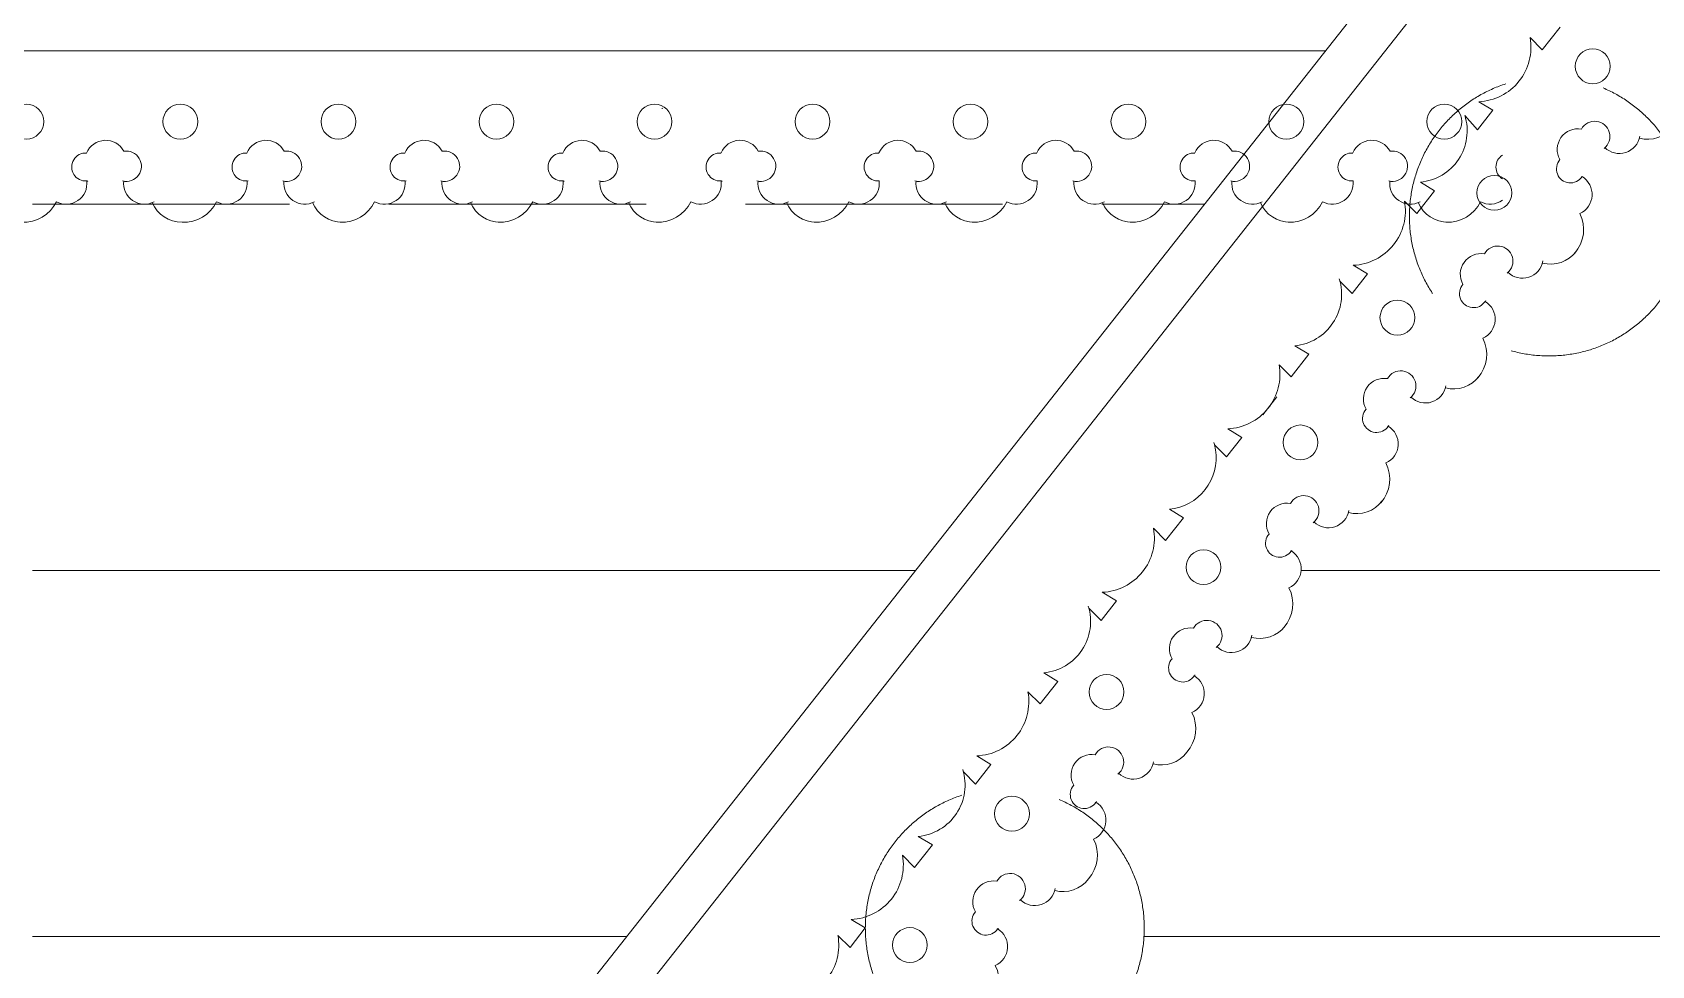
# Model space of a CAD drawing. Header units: millimetres. Extents: x 2399 to 111977, y 1313 to 59551.
# Drawn here: x 70978 to 72755, y 39175 to 40200 of the extents above; entities that cross this region are included whole.
import ezdxf

# ---------------------------------------------------------------- set-up
doc = ezdxf.new("R2010")
doc.units = ezdxf.units.MM
doc.linetypes.add('Невидимая', pattern=[391.222223, 282.222223, -109])
doc.layers.add('main line', color=7, linetype='Continuous', lineweight=13)

msp = doc.modelspace()

# ---------------------------------------------------------------- linework, layer by layer
at = {"layer": 'main line', "color": 7, "linetype": 'Continuous', "lineweight": 13}
for p, q in [((73253.285, 41264.7277), (71505.5558, 39048.5934)), ((73253.285, 41181.978), (71552.581, 39025.4721)), ((72621.6665, 40193.8684), (72635.0094, 40180.4536)), ((72635.0094, 40180.4536), (72654.5556, 40205.2826)), ((69168.5374, 40179.4455), (72397.3895, 40179.4455)), ((72580.9079, 40114.1298), (72565.4046, 40123.5107)), ((72550.1221, 40108.4389), (72564.1717, 40092.5578)), ((72564.1717, 40092.5578), (72580.9079, 40114.1298)), ((72516.829, 40025.8067), (72501.3258, 40035.1876)), ((72483.9399, 40014.3925), (72497.2828, 40000.9778)), ((72497.2828, 40000.9778), (72516.829, 40025.8067)), ((72443.1813, 39934.6539), (72427.678, 39944.0349)), ((72413.1022, 39926.4967), (72426.4451, 39913.082)), ((72426.4451, 39913.082), (72443.1813, 39934.6539)), ((72379.1024, 39846.3308), (72363.5992, 39855.7118)), ((72359.5562, 39821.5019), (72379.1024, 39846.3308)), ((72346.2133, 39834.9166), (72359.5562, 39821.5019)), ((72343.9586, 39799.7197), (72328.6004, 39779.801)), ((72275.3756, 39747.0209), (72288.7185, 39733.6061)), ((72288.7185, 39733.6061), (72305.4547, 39755.1781)), ((72305.4547, 39755.1781), (72289.9514, 39764.559)), ((72241.3758, 39666.855), (72225.8726, 39676.2359)), ((72221.8296, 39642.026), (72241.3758, 39666.855)), ((72208.4867, 39655.4408), (72221.8296, 39642.026)), ((71947.6432, 39609.1637), (70978.285, 39609.1637)), ((74136.0395, 39609.1637), (72370.5305, 39609.1637)), ((72150.9919, 39554.1302), (72167.7281, 39575.7022)), ((72167.7281, 39575.7022), (72152.2248, 39585.0831)), ((72137.649, 39567.545), (72150.9919, 39554.1302)), ((72084.103, 39462.5502), (72103.6492, 39487.3791)), ((72103.6492, 39487.3791), (72088.146, 39496.76)), ((72070.7601, 39475.9649), (72084.103, 39462.5502)), ((72013.2653, 39374.6544), (72030.0015, 39396.2263)), ((72030.0015, 39396.2263), (72014.4982, 39405.6073)), ((71999.9224, 39388.0691), (72013.2653, 39374.6544)), ((71946.3764, 39283.0743), (71965.9226, 39307.9032)), ((71965.9226, 39307.9032), (71950.4194, 39317.2842)), ((71933.0335, 39296.489), (71946.3764, 39283.0743)), ((71875.5387, 39195.1785), (71892.2749, 39216.7505)), ((71892.2749, 39216.7505), (71876.7716, 39226.1314)), ((71630.7244, 39207.3082), (70978.285, 39207.3082)), ((71862.1958, 39208.5933), (71875.5387, 39195.1785)), ((74308.4953, 39207.3082), (72198.0747, 39207.3082))]:
    msp.add_line(p, q, dxfattribs=at)
at = {"layer": 'main line', "color": 7, "linetype": 'Невидимая', "lineweight": 13}
msp.add_line((70978.285, 40011.0192), (72264.5621, 40011.0192), dxfattribs=at)
at = {"layer": 'main line', "color": 7, "linetype": 'Continuous', "lineweight": 13, "flags": 128}
for points in [[(71670.0045, 40116.2807, -0.017938026), (71668.8212, 40116.1033)], [(71670.0045, 40116.2807, -0.017938026), (71668.8212, 40116.1033)], [(71670.0045, 40116.2807, -0.017938026), (71668.8212, 40116.1033)], [(71670.0045, 40116.2807, -0.017938026), (71668.8212, 40116.1033)], [(71670.0045, 40116.2807, -0.017938026), (71668.8212, 40116.1033)], [(72702.9589, 40072.2872, 1.219803903), (72678.0295, 40093.4692, 0.63216014), (72654.4733, 40059.8961, 1.067465283), (72678.8465, 40041.2551, -0.60309642), (72676.3358, 40000.9189)], [(72702.9589, 40072.2872, 1.219803903), (72678.0295, 40093.4692, 0.63216014), (72654.4733, 40059.8961, 1.067465283), (72678.8465, 40041.2551, -0.60309642), (72676.3358, 40000.9189)], [(72702.9589, 40072.2872, 1.219803903), (72678.0295, 40093.4692, 0.63216014), (72654.4733, 40059.8961, 1.067465283), (72678.8465, 40041.2551, -0.60309642), (72676.3358, 40000.9189)], [(72702.9589, 40072.2872, 1.219803903), (72678.0295, 40093.4692, 0.63216014), (72654.4733, 40059.8961, 1.067465283), (72678.8465, 40041.2551, -0.60309642), (72676.3358, 40000.9189)], [(72702.9589, 40072.2872, 1.219803903), (72678.0295, 40093.4692, 0.63216014), (72654.4733, 40059.8961, 1.067465283), (72678.8465, 40041.2551, -0.60309642), (72676.3358, 40000.9189)], [(72702.9589, 40072.2872, 1.219803903), (72678.0295, 40093.4692, 0.63216014), (72654.4733, 40059.8961, 1.067465283), (72678.8465, 40041.2551, -0.60309642), (72676.3358, 40000.9189)], [(72703.6937, 40073.233, 0.60309642), (72742.159, 40085.632)], [(72703.6937, 40073.233, 0.60309642), (72742.159, 40085.632)], [(72703.6937, 40073.233, 0.60309642), (72742.159, 40085.632)], [(72703.6937, 40073.233, 0.60309642), (72742.159, 40085.632)], [(72703.6937, 40073.233, 0.60309642), (72742.159, 40085.632)], [(72703.6937, 40073.233, 0.60309642), (72742.159, 40085.632)], [(72741.6394, 40083.3581, 0.304535594), (72778.6137, 40096.1325)], [(72741.6394, 40083.3581, 0.304535594), (72778.6137, 40096.1325)], [(72741.6394, 40083.3581, 0.304535594), (72778.6137, 40096.1325)], [(72741.6394, 40083.3581, 0.304535594), (72778.6137, 40096.1325)], [(72741.6394, 40083.3581, 0.304535594), (72778.6137, 40096.1325)], [(72741.6394, 40083.3581, 0.304535594), (72778.6137, 40096.1325)], [(71077.2786, 40036.4966, 1.219803903), (71078.7091, 40069.1785, 0.63216014), (71037.7451, 40067.1802, 1.067465283), (71037.9798, 40036.4966, -0.60309642), (71004.5881, 40013.7303)], [(71077.2786, 40036.4966, 1.219803903), (71078.7091, 40069.1785, 0.63216014), (71037.7451, 40067.1802, 1.067465283), (71037.9798, 40036.4966, -0.60309642), (71004.5881, 40013.7303)], [(71077.2786, 40036.4966, 1.219803903), (71078.7091, 40069.1785, 0.63216014), (71037.7451, 40067.1802, 1.067465283), (71037.9798, 40036.4966, -0.60309642), (71004.5881, 40013.7303)], [(71077.2786, 40036.4966, 1.219803903), (71078.7091, 40069.1785, 0.63216014), (71037.7451, 40067.1802, 1.067465283), (71037.9798, 40036.4966, -0.60309642), (71004.5881, 40013.7303)], [(71077.2786, 40036.4966, 1.219803903), (71078.7091, 40069.1785, 0.63216014), (71037.7451, 40067.1802, 1.067465283), (71037.9798, 40036.4966, -0.60309642), (71004.5881, 40013.7303)], [(71077.2786, 40036.4966, 1.219803903), (71078.7091, 40069.1785, 0.63216014), (71037.7451, 40067.1802, 1.067465283), (71037.9798, 40036.4966, -0.60309642), (71004.5881, 40013.7303)], [(71253.1453, 40036.4966, 1.219803903), (71254.5758, 40069.1785, 0.63216014), (71213.6118, 40067.1802, 1.067465283), (71213.8465, 40036.4966, -0.60309642), (71180.4547, 40013.7303)], [(71253.1453, 40036.4966, 1.219803903), (71254.5758, 40069.1785, 0.63216014), (71213.6118, 40067.1802, 1.067465283), (71213.8465, 40036.4966, -0.60309642), (71180.4547, 40013.7303)], [(71253.1453, 40036.4966, 1.219803903), (71254.5758, 40069.1785, 0.63216014), (71213.6118, 40067.1802, 1.067465283), (71213.8465, 40036.4966, -0.60309642), (71180.4547, 40013.7303)], [(71253.1453, 40036.4966, 1.219803903), (71254.5758, 40069.1785, 0.63216014), (71213.6118, 40067.1802, 1.067465283), (71213.8465, 40036.4966, -0.60309642), (71180.4547, 40013.7303)], [(71253.1453, 40036.4966, 1.219803903), (71254.5758, 40069.1785, 0.63216014), (71213.6118, 40067.1802, 1.067465283), (71213.8465, 40036.4966, -0.60309642), (71180.4547, 40013.7303)], [(71253.1453, 40036.4966, 1.219803903), (71254.5758, 40069.1785, 0.63216014), (71213.6118, 40067.1802, 1.067465283), (71213.8465, 40036.4966, -0.60309642), (71180.4547, 40013.7303)], [(71426.5573, 40036.4966, 1.219803903), (71427.9877, 40069.1785, 0.63216014), (71387.0237, 40067.1802, 1.067465283), (71387.2585, 40036.4966, -0.60309642), (71353.8667, 40013.7303)], [(71426.5573, 40036.4966, 1.219803903), (71427.9877, 40069.1785, 0.63216014), (71387.0237, 40067.1802, 1.067465283), (71387.2585, 40036.4966, -0.60309642), (71353.8667, 40013.7303)], [(71426.5573, 40036.4966, 1.219803903), (71427.9877, 40069.1785, 0.63216014), (71387.0237, 40067.1802, 1.067465283), (71387.2585, 40036.4966, -0.60309642), (71353.8667, 40013.7303)], [(71426.5573, 40036.4966, 1.219803903), (71427.9877, 40069.1785, 0.63216014), (71387.0237, 40067.1802, 1.067465283), (71387.2585, 40036.4966, -0.60309642), (71353.8667, 40013.7303)], [(71426.5573, 40036.4966, 1.219803903), (71427.9877, 40069.1785, 0.63216014), (71387.0237, 40067.1802, 1.067465283), (71387.2585, 40036.4966, -0.60309642), (71353.8667, 40013.7303)], [(71426.5573, 40036.4966, 1.219803903), (71427.9877, 40069.1785, 0.63216014), (71387.0237, 40067.1802, 1.067465283), (71387.2585, 40036.4966, -0.60309642), (71353.8667, 40013.7303)], [(71599.9693, 40036.4966, 1.219803903), (71601.3997, 40069.1785, 0.63216014), (71560.4357, 40067.1802, 1.067465283), (71560.6704, 40036.4966, -0.60309642), (71527.2787, 40013.7303)], [(71599.9693, 40036.4966, 1.219803903), (71601.3997, 40069.1785, 0.63216014), (71560.4357, 40067.1802, 1.067465283), (71560.6704, 40036.4966, -0.60309642), (71527.2787, 40013.7303)], [(71599.9693, 40036.4966, 1.219803903), (71601.3997, 40069.1785, 0.63216014), (71560.4357, 40067.1802, 1.067465283), (71560.6704, 40036.4966, -0.60309642), (71527.2787, 40013.7303)], [(71599.9693, 40036.4966, 1.219803903), (71601.3997, 40069.1785, 0.63216014), (71560.4357, 40067.1802, 1.067465283), (71560.6704, 40036.4966, -0.60309642), (71527.2787, 40013.7303)], [(71599.9693, 40036.4966, 1.219803903), (71601.3997, 40069.1785, 0.63216014), (71560.4357, 40067.1802, 1.067465283), (71560.6704, 40036.4966, -0.60309642), (71527.2787, 40013.7303)], [(71599.9693, 40036.4966, 1.219803903), (71601.3997, 40069.1785, 0.63216014), (71560.4357, 40067.1802, 1.067465283), (71560.6704, 40036.4966, -0.60309642), (71527.2787, 40013.7303)], [(71733.9504, 40067.4231, 0.00290429), (71733.8477, 40067.1802, 1.067465283), (71734.0824, 40036.4966, -0.60309642), (71700.6906, 40013.7303)], [(71733.9504, 40067.4231, 0.00290429), (71733.8477, 40067.1802, 1.067465283), (71734.0824, 40036.4966, -0.60309642), (71700.6906, 40013.7303)], [(71733.9504, 40067.4231, 0.00290429), (71733.8477, 40067.1802, 1.067465283), (71734.0824, 40036.4966, -0.60309642), (71700.6906, 40013.7303)], [(71733.9504, 40067.4231, 0.00290429), (71733.8477, 40067.1802, 1.067465283), (71734.0824, 40036.4966, -0.60309642), (71700.6906, 40013.7303)], [(71733.9504, 40067.4231, 0.00290429), (71733.8477, 40067.1802, 1.067465283), (71734.0824, 40036.4966, -0.60309642), (71700.6906, 40013.7303)], [(71733.9504, 40067.4231, 0.00290429), (71733.8477, 40067.1802, 1.067465283), (71734.0824, 40036.4966, -0.60309642), (71700.6906, 40013.7303)], [(71773.3812, 40036.4966, 1.219803903), (71774.8117, 40069.1785, 0.628102669), (71733.9504, 40067.4231)], [(71773.3812, 40036.4966, 1.219803903), (71774.8117, 40069.1785, 0.628102669), (71733.9504, 40067.4231)], [(71773.3812, 40036.4966, 1.219803903), (71774.8117, 40069.1785, 0.628102669), (71733.9504, 40067.4231)], [(71773.3812, 40036.4966, 1.219803903), (71774.8117, 40069.1785, 0.628102669), (71733.9504, 40067.4231)], [(71773.3812, 40036.4966, 1.219803903), (71774.8117, 40069.1785, 0.628102669), (71733.9504, 40067.4231)], [(71773.3812, 40036.4966, 1.219803903), (71774.8117, 40069.1785, 0.628102669), (71733.9504, 40067.4231)], [(71907.2596, 40067.1802, 1.067465283), (71907.4944, 40036.4966, -0.60309642), (71874.1026, 40013.7303)], [(71907.2596, 40067.1802, 1.067465283), (71907.4944, 40036.4966, -0.60309642), (71874.1026, 40013.7303)], [(71907.2596, 40067.1802, 1.067465283), (71907.4944, 40036.4966, -0.60309642), (71874.1026, 40013.7303)], [(71907.2596, 40067.1802, 1.067465283), (71907.4944, 40036.4966, -0.60309642), (71874.1026, 40013.7303)], [(71907.2596, 40067.1802, 1.067465283), (71907.4944, 40036.4966, -0.60309642), (71874.1026, 40013.7303)], [(71946.6904, 40036.4966, 1.219803903), (71948.1208, 40069.1785, 0.628102669), (71907.2596, 40067.4231)], [(71946.6904, 40036.4966, 1.219803903), (71948.1208, 40069.1785, 0.628102669), (71907.2596, 40067.4231)], [(71946.6904, 40036.4966, 1.219803903), (71948.1208, 40069.1785, 0.628102669), (71907.2596, 40067.4231)], [(71946.6904, 40036.4966, 1.219803903), (71948.1208, 40069.1785, 0.628102669), (71907.2596, 40067.4231)], [(71946.6904, 40036.4966, 1.219803903), (71948.1208, 40069.1785, 0.628102669), (71907.2596, 40067.4231)], [(71946.6904, 40036.4966, 1.219803903), (71948.1208, 40069.1785, 0.628102669), (71907.2596, 40067.4231)], [(72080.5688, 40067.1802, 1.067465283), (72080.8035, 40036.4966, -0.60309642), (72047.4118, 40013.7303)], [(72080.5688, 40067.1802, 1.067465283), (72080.8035, 40036.4966, -0.60309642), (72047.4118, 40013.7303)], [(72080.5688, 40067.1802, 1.067465283), (72080.8035, 40036.4966, -0.60309642), (72047.4118, 40013.7303)], [(72080.5688, 40067.1802, 1.067465283), (72080.8035, 40036.4966, -0.60309642), (72047.4118, 40013.7303)], [(72080.5688, 40067.1802, 1.067465283), (72080.8035, 40036.4966, -0.60309642), (72047.4118, 40013.7303)], [(72119.9996, 40036.4966, 1.219803903), (72121.43, 40069.1785, 0.628102669), (72080.5688, 40067.4231)], [(72119.9996, 40036.4966, 1.219803903), (72121.43, 40069.1785, 0.628102669), (72080.5688, 40067.4231)], [(72119.9996, 40036.4966, 1.219803903), (72121.43, 40069.1785, 0.628102669), (72080.5688, 40067.4231)], [(72119.9996, 40036.4966, 1.219803903), (72121.43, 40069.1785, 0.628102669), (72080.5688, 40067.4231)], [(72119.9996, 40036.4966, 1.219803903), (72121.43, 40069.1785, 0.628102669), (72080.5688, 40067.4231)], [(72119.9996, 40036.4966, 1.219803903), (72121.43, 40069.1785, 0.628102669), (72080.5688, 40067.4231)], [(72253.878, 40067.1802, 1.067465283), (72254.1127, 40036.4966, -0.60309642), (72220.721, 40013.7303)], [(72253.878, 40067.1802, 1.067465283), (72254.1127, 40036.4966, -0.60309642), (72220.721, 40013.7303)], [(72253.878, 40067.1802, 1.067465283), (72254.1127, 40036.4966, -0.60309642), (72220.721, 40013.7303)], [(72253.878, 40067.1802, 1.067465283), (72254.1127, 40036.4966, -0.60309642), (72220.721, 40013.7303)], [(72253.878, 40067.1802, 1.067465283), (72254.1127, 40036.4966, -0.60309642), (72220.721, 40013.7303)], [(72293.3087, 40036.4966, 1.219803903), (72294.7392, 40069.1785, 0.628102669), (72253.878, 40067.4231)], [(72293.3087, 40036.4966, 1.219803903), (72294.7392, 40069.1785, 0.628102669), (72253.878, 40067.4231)], [(72293.3087, 40036.4966, 1.219803903), (72294.7392, 40069.1785, 0.628102669), (72253.878, 40067.4231)], [(72293.3087, 40036.4966, 1.219803903), (72294.7392, 40069.1785, 0.628102669), (72253.878, 40067.4231)], [(72293.3087, 40036.4966, 1.219803903), (72294.7392, 40069.1785, 0.628102669), (72253.878, 40067.4231)], [(72293.3087, 40036.4966, 1.219803903), (72294.7392, 40069.1785, 0.628102669), (72253.878, 40067.4231)], [(72427.1871, 40067.1802, 1.067465283), (72427.4219, 40036.4966, -0.60309642), (72394.0301, 40013.7303)], [(72427.1871, 40067.1802, 1.067465283), (72427.4219, 40036.4966, -0.60309642), (72394.0301, 40013.7303)], [(72427.1871, 40067.1802, 1.067465283), (72427.4219, 40036.4966, -0.60309642), (72394.0301, 40013.7303)], [(72427.1871, 40067.1802, 1.067465283), (72427.4219, 40036.4966, -0.60309642), (72394.0301, 40013.7303)], [(72427.1871, 40067.1802, 1.067465283), (72427.4219, 40036.4966, -0.60309642), (72394.0301, 40013.7303)], [(72466.6179, 40036.4966, 1.219803903), (72468.0484, 40069.1785, 0.628102669), (72427.1871, 40067.4231)], [(72466.6179, 40036.4966, 1.219803903), (72468.0484, 40069.1785, 0.628102669), (72427.1871, 40067.4231)], [(72466.6179, 40036.4966, 1.219803903), (72468.0484, 40069.1785, 0.628102669), (72427.1871, 40067.4231)], [(72466.6179, 40036.4966, 1.219803903), (72468.0484, 40069.1785, 0.628102669), (72427.1871, 40067.4231)], [(72466.6179, 40036.4966, 1.219803903), (72468.0484, 40069.1785, 0.628102669), (72427.1871, 40067.4231)], [(72466.6179, 40036.4966, 1.219803903), (72468.0484, 40069.1785, 0.628102669), (72427.1871, 40067.4231)], [(72591.3261, 40064.7824, 0.547403163), (72591.3261, 40038.8791)], [(72591.3261, 40064.7824, 0.547403163), (72591.3261, 40038.8791)], [(72591.3261, 40064.7824, 0.547403163), (72591.3261, 40038.8791)], [(72591.3261, 40064.7824, 0.547403163), (72591.3261, 40038.8791)], [(72591.3261, 40064.7824, 0.547403163), (72591.3261, 40038.8791)], [(71039.1775, 40036.4966, -0.017938026), (71038.0062, 40036.2527)], [(71039.1775, 40036.4966, -0.017938026), (71038.0062, 40036.2527)], [(71039.1775, 40036.4966, -0.017938026), (71038.0062, 40036.2527)], [(71039.1775, 40036.4966, -0.017938026), (71038.0062, 40036.2527)], [(71039.1775, 40036.4966, -0.017938026), (71038.0062, 40036.2527)], [(71039.1775, 40036.4966, -0.017938026), (71038.0062, 40036.2527)], [(71078.4763, 40036.4966, 0.60309642), (71111.8681, 40013.7303)], [(71078.4763, 40036.4966, 0.60309642), (71111.8681, 40013.7303)], [(71078.4763, 40036.4966, 0.60309642), (71111.8681, 40013.7303)], [(71078.4763, 40036.4966, 0.60309642), (71111.8681, 40013.7303)], [(71078.4763, 40036.4966, 0.60309642), (71111.8681, 40013.7303)], [(71078.4763, 40036.4966, 0.60309642), (71111.8681, 40013.7303)], [(71215.0442, 40036.4966, -0.017938026), (71213.8729, 40036.2527)], [(71215.0442, 40036.4966, -0.017938026), (71213.8729, 40036.2527)], [(71215.0442, 40036.4966, -0.017938026), (71213.8729, 40036.2527)], [(71215.0442, 40036.4966, -0.017938026), (71213.8729, 40036.2527)], [(71215.0442, 40036.4966, -0.017938026), (71213.8729, 40036.2527)], [(71215.0442, 40036.4966, -0.017938026), (71213.8729, 40036.2527)], [(71254.343, 40036.4966, 0.60309642), (71287.7348, 40013.7303)], [(71254.343, 40036.4966, 0.60309642), (71287.7348, 40013.7303)], [(71254.343, 40036.4966, 0.60309642), (71287.7348, 40013.7303)], [(71254.343, 40036.4966, 0.60309642), (71287.7348, 40013.7303)], [(71254.343, 40036.4966, 0.60309642), (71287.7348, 40013.7303)], [(71254.343, 40036.4966, 0.60309642), (71287.7348, 40013.7303)], [(71388.4562, 40036.4966, -0.017938026), (71387.2848, 40036.2527)], [(71388.4562, 40036.4966, -0.017938026), (71387.2848, 40036.2527)], [(71388.4562, 40036.4966, -0.017938026), (71387.2848, 40036.2527)], [(71388.4562, 40036.4966, -0.017938026), (71387.2848, 40036.2527)], [(71388.4562, 40036.4966, -0.017938026), (71387.2848, 40036.2527)], [(71388.4562, 40036.4966, -0.017938026), (71387.2848, 40036.2527)], [(71427.755, 40036.4966, 0.60309642), (71461.1468, 40013.7303)], [(71427.755, 40036.4966, 0.60309642), (71461.1468, 40013.7303)], [(71427.755, 40036.4966, 0.60309642), (71461.1468, 40013.7303)], [(71427.755, 40036.4966, 0.60309642), (71461.1468, 40013.7303)], [(71427.755, 40036.4966, 0.60309642), (71461.1468, 40013.7303)], [(71427.755, 40036.4966, 0.60309642), (71461.1468, 40013.7303)], [(71561.8682, 40036.4966, -0.017938026), (71560.6968, 40036.2527)], [(71561.8682, 40036.4966, -0.017938026), (71560.6968, 40036.2527)], [(71561.8682, 40036.4966, -0.017938026), (71560.6968, 40036.2527)], [(71561.8682, 40036.4966, -0.017938026), (71560.6968, 40036.2527)], [(71561.8682, 40036.4966, -0.017938026), (71560.6968, 40036.2527)], [(71561.8682, 40036.4966, -0.017938026), (71560.6968, 40036.2527)], [(71601.167, 40036.4966, 0.60309642), (71634.5587, 40013.7303)], [(71601.167, 40036.4966, 0.60309642), (71634.5587, 40013.7303)], [(71601.167, 40036.4966, 0.60309642), (71634.5587, 40013.7303)], [(71601.167, 40036.4966, 0.60309642), (71634.5587, 40013.7303)], [(71601.167, 40036.4966, 0.60309642), (71634.5587, 40013.7303)], [(71601.167, 40036.4966, 0.60309642), (71634.5587, 40013.7303)], [(71735.2801, 40036.4966, -0.017938026), (71734.1088, 40036.2527)], [(71774.5789, 40036.4966, 0.60309642), (71807.9707, 40013.7303)], [(71774.5789, 40036.4966, 0.60309642), (71807.9707, 40013.7303)], [(71774.5789, 40036.4966, 0.60309642), (71807.9707, 40013.7303)], [(71774.5789, 40036.4966, 0.60309642), (71807.9707, 40013.7303)], [(71774.5789, 40036.4966, 0.60309642), (71807.9707, 40013.7303)], [(71774.5789, 40036.4966, 0.60309642), (71807.9707, 40013.7303)], [(71947.8881, 40036.4966, 0.60309642), (71981.2799, 40013.7303)], [(71947.8881, 40036.4966, 0.60309642), (71981.2799, 40013.7303)], [(71947.8881, 40036.4966, 0.60309642), (71981.2799, 40013.7303)], [(71947.8881, 40036.4966, 0.60309642), (71981.2799, 40013.7303)], [(71947.8881, 40036.4966, 0.60309642), (71981.2799, 40013.7303)], [(71947.8881, 40036.4966, 0.60309642), (71981.2799, 40013.7303)], [(72121.1973, 40036.4966, 0.60309642), (72154.589, 40013.7303)], [(72121.1973, 40036.4966, 0.60309642), (72154.589, 40013.7303)], [(72121.1973, 40036.4966, 0.60309642), (72154.589, 40013.7303)], [(72121.1973, 40036.4966, 0.60309642), (72154.589, 40013.7303)], [(72121.1973, 40036.4966, 0.60309642), (72154.589, 40013.7303)], [(72121.1973, 40036.4966, 0.60309642), (72154.589, 40013.7303)], [(72294.5065, 40036.4966, 0.60309642), (72327.8982, 40013.7303)], [(72294.5065, 40036.4966, 0.60309642), (72327.8982, 40013.7303)], [(72294.5065, 40036.4966, 0.60309642), (72327.8982, 40013.7303)], [(72294.5065, 40036.4966, 0.60309642), (72327.8982, 40013.7303)], [(72294.5065, 40036.4966, 0.60309642), (72327.8982, 40013.7303)], [(72294.5065, 40036.4966, 0.60309642), (72327.8982, 40013.7303)], [(72467.8156, 40036.4966, 0.60309642), (72501.2074, 40013.7303)], [(72467.8156, 40036.4966, 0.60309642), (72501.2074, 40013.7303)], [(72467.8156, 40036.4966, 0.60309642), (72501.2074, 40013.7303)], [(72467.8156, 40036.4966, 0.60309642), (72501.2074, 40013.7303)], [(72467.8156, 40036.4966, 0.60309642), (72501.2074, 40013.7303)], [(72467.8156, 40036.4966, 0.60309642), (72501.2074, 40013.7303)], [(70966.6604, 39991.3868, 0.304535594), (71004.5881, 40013.7303)], [(70966.6604, 39991.3868, 0.304535594), (71004.5881, 40013.7303)], [(70966.6604, 39991.3868, 0.304535594), (71004.5881, 40013.7303)], [(70966.6604, 39991.3868, 0.304535594), (71004.5881, 40013.7303)], [(70966.6604, 39991.3868, 0.304535594), (71004.5881, 40013.7303)], [(70966.6604, 39991.3868, 0.304535594), (71004.5881, 40013.7303)], [(71142.5271, 39991.3868, 0.304535594), (71180.4547, 40013.7303)], [(71142.5271, 39991.3868, 0.304535594), (71180.4547, 40013.7303)], [(71142.5271, 39991.3868, 0.304535594), (71180.4547, 40013.7303)], [(71142.5271, 39991.3868, 0.304535594), (71180.4547, 40013.7303)], [(71142.5271, 39991.3868, 0.304535594), (71180.4547, 40013.7303)], [(71142.5271, 39991.3868, 0.304535594), (71180.4547, 40013.7303)], [(71315.939, 39991.3868, 0.304535594), (71353.8667, 40013.7303)], [(71315.939, 39991.3868, 0.304535594), (71353.8667, 40013.7303)], [(71315.939, 39991.3868, 0.304535594), (71353.8667, 40013.7303)], [(71315.939, 39991.3868, 0.304535594), (71353.8667, 40013.7303)], [(71315.939, 39991.3868, 0.304535594), (71353.8667, 40013.7303)], [(71315.939, 39991.3868, 0.304535594), (71353.8667, 40013.7303)], [(71489.351, 39991.3868, 0.304535594), (71527.2787, 40013.7303)], [(71489.351, 39991.3868, 0.304535594), (71527.2787, 40013.7303)], [(71489.351, 39991.3868, 0.304535594), (71527.2787, 40013.7303)], [(71489.351, 39991.3868, 0.304535594), (71527.2787, 40013.7303)], [(71489.351, 39991.3868, 0.304535594), (71527.2787, 40013.7303)], [(71489.351, 39991.3868, 0.304535594), (71527.2787, 40013.7303)], [(71662.763, 39991.3868, 0.304535594), (71700.6906, 40013.7303)], [(71662.763, 39991.3868, 0.304535594), (71700.6906, 40013.7303)], [(71662.763, 39991.3868, 0.304535594), (71700.6906, 40013.7303)], [(71662.763, 39991.3868, 0.304535594), (71700.6906, 40013.7303)], [(71662.763, 39991.3868, 0.304535594), (71700.6906, 40013.7303)], [(71662.763, 39991.3868, 0.304535594), (71700.6906, 40013.7303)], [(71836.1749, 39991.3868, 0.304535594), (71874.1026, 40013.7303)], [(71836.1749, 39991.3868, 0.304535594), (71874.1026, 40013.7303)], [(71836.1749, 39991.3868, 0.304535594), (71874.1026, 40013.7303)], [(71836.1749, 39991.3868, 0.304535594), (71874.1026, 40013.7303)], [(71836.1749, 39991.3868, 0.304535594), (71874.1026, 40013.7303)], [(71836.1749, 39991.3868, 0.304535594), (71874.1026, 40013.7303)], [(72009.4841, 39991.3868, 0.304535594), (72047.4118, 40013.7303)], [(72009.4841, 39991.3868, 0.304535594), (72047.4118, 40013.7303)], [(72009.4841, 39991.3868, 0.304535594), (72047.4118, 40013.7303)], [(72009.4841, 39991.3868, 0.304535594), (72047.4118, 40013.7303)], [(72009.4841, 39991.3868, 0.304535594), (72047.4118, 40013.7303)], [(72009.4841, 39991.3868, 0.304535594), (72047.4118, 40013.7303)], [(72182.7933, 39991.3868, 0.304535594), (72220.721, 40013.7303)], [(72182.7933, 39991.3868, 0.304535594), (72220.721, 40013.7303)], [(72182.7933, 39991.3868, 0.304535594), (72220.721, 40013.7303)], [(72182.7933, 39991.3868, 0.304535594), (72220.721, 40013.7303)], [(72182.7933, 39991.3868, 0.304535594), (72220.721, 40013.7303)], [(72182.7933, 39991.3868, 0.304535594), (72220.721, 40013.7303)], [(72356.1024, 39991.3868, 0.304535594), (72394.0301, 40013.7303)], [(72356.1024, 39991.3868, 0.304535594), (72394.0301, 40013.7303)], [(72356.1024, 39991.3868, 0.304535594), (72394.0301, 40013.7303)], [(72356.1024, 39991.3868, 0.304535594), (72394.0301, 40013.7303)], [(72356.1024, 39991.3868, 0.304535594), (72394.0301, 40013.7303)], [(72356.1024, 39991.3868, 0.304535594), (72394.0301, 40013.7303)], [(72529.4116, 39991.3868, 0.304535594), (72567.3393, 40013.7303)], [(72529.4116, 39991.3868, 0.304535594), (72567.3393, 40013.7303)], [(72529.4116, 39991.3868, 0.304535594), (72567.3393, 40013.7303)], [(72529.4116, 39991.3868, 0.304535594), (72567.3393, 40013.7303)], [(72529.4116, 39991.3868, 0.304535594), (72567.3393, 40013.7303)], [(72529.4116, 39991.3868, 0.304535594), (72567.3393, 40013.7303)], [(72591.3261, 40015.3417, -0.284342554), (72567.3393, 40013.7303)], [(72591.3261, 40015.3417, -0.284342554), (72567.3393, 40013.7303)], [(72591.3261, 40015.3417, -0.284342554), (72567.3393, 40013.7303)], [(72591.3261, 40015.3417, -0.284342554), (72567.3393, 40013.7303)], [(72591.3261, 40015.3417, -0.284342554), (72567.3393, 40013.7303)], [(71109.7537, 40012.7454, 0.304535594), (71142.5271, 39991.3868)], [(71109.7537, 40012.7454, 0.304535594), (71142.5271, 39991.3868)], [(71109.7537, 40012.7454, 0.304535594), (71142.5271, 39991.3868)], [(71109.7537, 40012.7454, 0.304535594), (71142.5271, 39991.3868)], [(71109.7537, 40012.7454, 0.304535594), (71142.5271, 39991.3868)], [(71109.7537, 40012.7454, 0.304535594), (71142.5271, 39991.3868)], [(71285.6204, 40012.7454, 0.304535594), (71318.3938, 39991.3868)], [(71285.6204, 40012.7454, 0.304535594), (71318.3938, 39991.3868)], [(71285.6204, 40012.7454, 0.304535594), (71318.3938, 39991.3868)], [(71285.6204, 40012.7454, 0.304535594), (71318.3938, 39991.3868)], [(71285.6204, 40012.7454, 0.304535594), (71318.3938, 39991.3868)], [(71285.6204, 40012.7454, 0.304535594), (71318.3938, 39991.3868)], [(71459.0324, 40012.7454, 0.304535594), (71491.8057, 39991.3868)], [(71459.0324, 40012.7454, 0.304535594), (71491.8057, 39991.3868)], [(71459.0324, 40012.7454, 0.304535594), (71491.8057, 39991.3868)], [(71459.0324, 40012.7454, 0.304535594), (71491.8057, 39991.3868)], [(71459.0324, 40012.7454, 0.304535594), (71491.8057, 39991.3868)], [(71459.0324, 40012.7454, 0.304535594), (71491.8057, 39991.3868)], [(71632.4443, 40012.7454, 0.304535594), (71665.2177, 39991.3868)], [(71632.4443, 40012.7454, 0.304535594), (71665.2177, 39991.3868)], [(71632.4443, 40012.7454, 0.304535594), (71665.2177, 39991.3868)], [(71632.4443, 40012.7454, 0.304535594), (71665.2177, 39991.3868)], [(71632.4443, 40012.7454, 0.304535594), (71665.2177, 39991.3868)], [(71632.4443, 40012.7454, 0.304535594), (71665.2177, 39991.3868)], [(71805.8563, 40012.7454, 0.304535594), (71838.6296, 39991.3868)], [(71805.8563, 40012.7454, 0.304535594), (71838.6296, 39991.3868)], [(71805.8563, 40012.7454, 0.304535594), (71838.6296, 39991.3868)], [(71805.8563, 40012.7454, 0.304535594), (71838.6296, 39991.3868)], [(71805.8563, 40012.7454, 0.304535594), (71838.6296, 39991.3868)], [(71805.8563, 40012.7454, 0.304535594), (71838.6296, 39991.3868)], [(71979.1655, 40012.7454, 0.304535594), (72011.9388, 39991.3868)], [(71979.1655, 40012.7454, 0.304535594), (72011.9388, 39991.3868)], [(71979.1655, 40012.7454, 0.304535594), (72011.9388, 39991.3868)], [(71979.1655, 40012.7454, 0.304535594), (72011.9388, 39991.3868)], [(71979.1655, 40012.7454, 0.304535594), (72011.9388, 39991.3868)], [(71979.1655, 40012.7454, 0.304535594), (72011.9388, 39991.3868)], [(72152.4746, 40012.7454, 0.304535594), (72185.248, 39991.3868)], [(72152.4746, 40012.7454, 0.304535594), (72185.248, 39991.3868)], [(72152.4746, 40012.7454, 0.304535594), (72185.248, 39991.3868)], [(72152.4746, 40012.7454, 0.304535594), (72185.248, 39991.3868)], [(72152.4746, 40012.7454, 0.304535594), (72185.248, 39991.3868)], [(72152.4746, 40012.7454, 0.304535594), (72185.248, 39991.3868)], [(72325.7838, 40012.7454, 0.304535594), (72358.5572, 39991.3868)], [(72325.7838, 40012.7454, 0.304535594), (72358.5572, 39991.3868)], [(72325.7838, 40012.7454, 0.304535594), (72358.5572, 39991.3868)], [(72325.7838, 40012.7454, 0.304535594), (72358.5572, 39991.3868)], [(72325.7838, 40012.7454, 0.304535594), (72358.5572, 39991.3868)], [(72325.7838, 40012.7454, 0.304535594), (72358.5572, 39991.3868)], [(72499.093, 40012.7454, 0.304535594), (72531.8663, 39991.3868)], [(72499.093, 40012.7454, 0.304535594), (72531.8663, 39991.3868)], [(72499.093, 40012.7454, 0.304535594), (72531.8663, 39991.3868)], [(72499.093, 40012.7454, 0.304535594), (72531.8663, 39991.3868)], [(72499.093, 40012.7454, 0.304535594), (72531.8663, 39991.3868)], [(72499.093, 40012.7454, 0.304535594), (72531.8663, 39991.3868)], [(72670.7081, 39957.2603, 0.304535594), (72676.3358, 40000.9189)], [(72670.7081, 39957.2603, 0.304535594), (72676.3358, 40000.9189)], [(72670.7081, 39957.2603, 0.304535594), (72676.3358, 40000.9189)], [(72670.7081, 39957.2603, 0.304535594), (72676.3358, 40000.9189)], [(72670.7081, 39957.2603, 0.304535594), (72676.3358, 40000.9189)], [(72670.7081, 39957.2603, 0.304535594), (72676.3358, 40000.9189)], [(72596.5594, 39935.3534, 1.219803903), (72571.63, 39956.5354, 0.63216014), (72548.0739, 39922.9623, 1.067465283), (72572.4471, 39904.3213, -0.60309642), (72569.9363, 39863.9851)], [(72596.5594, 39935.3534, 1.219803903), (72571.63, 39956.5354, 0.63216014), (72548.0739, 39922.9623, 1.067465283), (72572.4471, 39904.3213, -0.60309642), (72569.9363, 39863.9851)], [(72596.5594, 39935.3534, 1.219803903), (72571.63, 39956.5354, 0.63216014), (72548.0739, 39922.9623, 1.067465283), (72572.4471, 39904.3213, -0.60309642), (72569.9363, 39863.9851)], [(72596.5594, 39935.3534, 1.219803903), (72571.63, 39956.5354, 0.63216014), (72548.0739, 39922.9623, 1.067465283), (72572.4471, 39904.3213, -0.60309642), (72569.9363, 39863.9851)], [(72596.5594, 39935.3534, 1.219803903), (72571.63, 39956.5354, 0.63216014), (72548.0739, 39922.9623, 1.067465283), (72572.4471, 39904.3213, -0.60309642), (72569.9363, 39863.9851)], [(72596.5594, 39935.3534, 1.219803903), (72571.63, 39956.5354, 0.63216014), (72548.0739, 39922.9623, 1.067465283), (72572.4471, 39904.3213, -0.60309642), (72569.9363, 39863.9851)], [(72597.2943, 39936.2991, 0.60309642), (72635.7596, 39948.6982)], [(72597.2943, 39936.2991, 0.60309642), (72635.7596, 39948.6982)], [(72597.2943, 39936.2991, 0.60309642), (72635.7596, 39948.6982)], [(72597.2943, 39936.2991, 0.60309642), (72635.7596, 39948.6982)], [(72597.2943, 39936.2991, 0.60309642), (72635.7596, 39948.6982)], [(72597.2943, 39936.2991, 0.60309642), (72635.7596, 39948.6982)], [(72635.24, 39946.4243, 0.304535594), (72672.2143, 39959.1987)], [(72635.24, 39946.4243, 0.304535594), (72672.2143, 39959.1987)], [(72635.24, 39946.4243, 0.304535594), (72672.2143, 39959.1987)], [(72635.24, 39946.4243, 0.304535594), (72672.2143, 39959.1987)], [(72635.24, 39946.4243, 0.304535594), (72672.2143, 39959.1987)], [(72635.24, 39946.4243, 0.304535594), (72672.2143, 39959.1987)], [(72573.182, 39905.267, -0.017938026), (72572.6558, 39904.1924)], [(72573.182, 39905.267, -0.017938026), (72572.6558, 39904.1924)], [(72573.182, 39905.267, -0.017938026), (72572.6558, 39904.1924)], [(72573.182, 39905.267, -0.017938026), (72572.6558, 39904.1924)], [(72573.182, 39905.267, -0.017938026), (72572.6558, 39904.1924)], [(72573.182, 39905.267, -0.017938026), (72572.6558, 39904.1924)], [(72564.3087, 39820.3265, 0.304535594), (72569.9363, 39863.9851)], [(72564.3087, 39820.3265, 0.304535594), (72569.9363, 39863.9851)], [(72564.3087, 39820.3265, 0.304535594), (72569.9363, 39863.9851)], [(72564.3087, 39820.3265, 0.304535594), (72569.9363, 39863.9851)], [(72564.3087, 39820.3265, 0.304535594), (72569.9363, 39863.9851)], [(72564.3087, 39820.3265, 0.304535594), (72569.9363, 39863.9851)], [(72490.16, 39798.4195, 1.219803903), (72465.2306, 39819.6015, 0.63216014), (72441.6744, 39786.0285, 1.067465283), (72466.0477, 39767.3874, -0.60309642), (72463.5369, 39727.0512)], [(72490.16, 39798.4195, 1.219803903), (72465.2306, 39819.6015, 0.63216014), (72441.6744, 39786.0285, 1.067465283), (72466.0477, 39767.3874, -0.60309642), (72463.5369, 39727.0512)], [(72490.16, 39798.4195, 1.219803903), (72465.2306, 39819.6015, 0.63216014), (72441.6744, 39786.0285, 1.067465283), (72466.0477, 39767.3874, -0.60309642), (72463.5369, 39727.0512)], [(72490.16, 39798.4195, 1.219803903), (72465.2306, 39819.6015, 0.63216014), (72441.6744, 39786.0285, 1.067465283), (72466.0477, 39767.3874, -0.60309642), (72463.5369, 39727.0512)], [(72490.16, 39798.4195, 1.219803903), (72465.2306, 39819.6015, 0.63216014), (72441.6744, 39786.0285, 1.067465283), (72466.0477, 39767.3874, -0.60309642), (72463.5369, 39727.0512)], [(72490.16, 39798.4195, 1.219803903), (72465.2306, 39819.6015, 0.63216014), (72441.6744, 39786.0285, 1.067465283), (72466.0477, 39767.3874, -0.60309642), (72463.5369, 39727.0512)], [(72528.8405, 39809.4904, 0.304535594), (72565.8148, 39822.2648)], [(72528.8405, 39809.4904, 0.304535594), (72565.8148, 39822.2648)], [(72528.8405, 39809.4904, 0.304535594), (72565.8148, 39822.2648)], [(72528.8405, 39809.4904, 0.304535594), (72565.8148, 39822.2648)], [(72528.8405, 39809.4904, 0.304535594), (72565.8148, 39822.2648)], [(72528.8405, 39809.4904, 0.304535594), (72565.8148, 39822.2648)], [(72490.8949, 39799.3653, 0.60309642), (72529.3602, 39811.7644)], [(72490.8949, 39799.3653, 0.60309642), (72529.3602, 39811.7644)], [(72490.8949, 39799.3653, 0.60309642), (72529.3602, 39811.7644)], [(72490.8949, 39799.3653, 0.60309642), (72529.3602, 39811.7644)], [(72490.8949, 39799.3653, 0.60309642), (72529.3602, 39811.7644)], [(72490.8949, 39799.3653, 0.60309642), (72529.3602, 39811.7644)], [(72466.7825, 39768.3332, -0.017938026), (72466.2564, 39767.2586)], [(72466.7825, 39768.3332, -0.017938026), (72466.2564, 39767.2586)], [(72466.7825, 39768.3332, -0.017938026), (72466.2564, 39767.2586)], [(72466.7825, 39768.3332, -0.017938026), (72466.2564, 39767.2586)], [(72466.7825, 39768.3332, -0.017938026), (72466.2564, 39767.2586)], [(72466.7825, 39768.3332, -0.017938026), (72466.2564, 39767.2586)], [(72457.9093, 39683.3927, 0.304535594), (72463.5369, 39727.0512)], [(72457.9093, 39683.3927, 0.304535594), (72463.5369, 39727.0512)], [(72457.9093, 39683.3927, 0.304535594), (72463.5369, 39727.0512)], [(72457.9093, 39683.3927, 0.304535594), (72463.5369, 39727.0512)], [(72457.9093, 39683.3927, 0.304535594), (72463.5369, 39727.0512)], [(72457.9093, 39683.3927, 0.304535594), (72463.5369, 39727.0512)], [(72383.7606, 39661.4857, 1.219803903), (72358.8312, 39682.6677, 0.63216014), (72335.275, 39649.0946, 1.067465283), (72359.6482, 39630.4536, -0.60309642), (72357.1375, 39590.1174)], [(72383.7606, 39661.4857, 1.219803903), (72358.8312, 39682.6677, 0.63216014), (72335.275, 39649.0946, 1.067465283), (72359.6482, 39630.4536, -0.60309642), (72357.1375, 39590.1174)], [(72383.7606, 39661.4857, 1.219803903), (72358.8312, 39682.6677, 0.63216014), (72335.275, 39649.0946, 1.067465283), (72359.6482, 39630.4536, -0.60309642), (72357.1375, 39590.1174)], [(72383.7606, 39661.4857, 1.219803903), (72358.8312, 39682.6677, 0.63216014), (72335.275, 39649.0946, 1.067465283), (72359.6482, 39630.4536, -0.60309642), (72357.1375, 39590.1174)], [(72383.7606, 39661.4857, 1.219803903), (72358.8312, 39682.6677, 0.63216014), (72335.275, 39649.0946, 1.067465283), (72359.6482, 39630.4536, -0.60309642), (72357.1375, 39590.1174)], [(72383.7606, 39661.4857, 1.219803903), (72358.8312, 39682.6677, 0.63216014), (72335.275, 39649.0946, 1.067465283), (72359.6482, 39630.4536, -0.60309642), (72357.1375, 39590.1174)], [(72422.4411, 39672.5566, 0.304535594), (72459.4154, 39685.331)], [(72422.4411, 39672.5566, 0.304535594), (72459.4154, 39685.331)], [(72422.4411, 39672.5566, 0.304535594), (72459.4154, 39685.331)], [(72422.4411, 39672.5566, 0.304535594), (72459.4154, 39685.331)], [(72422.4411, 39672.5566, 0.304535594), (72459.4154, 39685.331)], [(72422.4411, 39672.5566, 0.304535594), (72459.4154, 39685.331)], [(72384.4955, 39662.4315, 0.60309642), (72422.9607, 39674.8305)], [(72384.4955, 39662.4315, 0.60309642), (72422.9607, 39674.8305)], [(72384.4955, 39662.4315, 0.60309642), (72422.9607, 39674.8305)], [(72384.4955, 39662.4315, 0.60309642), (72422.9607, 39674.8305)], [(72384.4955, 39662.4315, 0.60309642), (72422.9607, 39674.8305)], [(72384.4955, 39662.4315, 0.60309642), (72422.9607, 39674.8305)], [(72360.3831, 39631.3994, -0.017938026), (72359.857, 39630.3248)], [(72360.3831, 39631.3994, -0.017938026), (72359.857, 39630.3248)], [(72360.3831, 39631.3994, -0.017938026), (72359.857, 39630.3248)], [(72360.3831, 39631.3994, -0.017938026), (72359.857, 39630.3248)], [(72360.3831, 39631.3994, -0.017938026), (72359.857, 39630.3248)], [(72360.3831, 39631.3994, -0.017938026), (72359.857, 39630.3248)], [(72351.5099, 39546.4588, 0.304535594), (72357.1375, 39590.1174)], [(72351.5099, 39546.4588, 0.304535594), (72357.1375, 39590.1174)], [(72351.5099, 39546.4588, 0.304535594), (72357.1375, 39590.1174)], [(72351.5099, 39546.4588, 0.304535594), (72357.1375, 39590.1174)], [(72351.5099, 39546.4588, 0.304535594), (72357.1375, 39590.1174)], [(72351.5099, 39546.4588, 0.304535594), (72357.1375, 39590.1174)], [(72277.3612, 39524.5519, 1.219803903), (72252.4318, 39545.7339, 0.63216014), (72228.8756, 39512.1608, 1.067465283), (72253.2488, 39493.5198, -0.60309642), (72250.7381, 39453.1836)], [(72277.3612, 39524.5519, 1.219803903), (72252.4318, 39545.7339, 0.63216014), (72228.8756, 39512.1608, 1.067465283), (72253.2488, 39493.5198, -0.60309642), (72250.7381, 39453.1836)], [(72277.3612, 39524.5519, 1.219803903), (72252.4318, 39545.7339, 0.63216014), (72228.8756, 39512.1608, 1.067465283), (72253.2488, 39493.5198, -0.60309642), (72250.7381, 39453.1836)], [(72277.3612, 39524.5519, 1.219803903), (72252.4318, 39545.7339, 0.63216014), (72228.8756, 39512.1608, 1.067465283), (72253.2488, 39493.5198, -0.60309642), (72250.7381, 39453.1836)], [(72277.3612, 39524.5519, 1.219803903), (72252.4318, 39545.7339, 0.63216014), (72228.8756, 39512.1608, 1.067465283), (72253.2488, 39493.5198, -0.60309642), (72250.7381, 39453.1836)], [(72277.3612, 39524.5519, 1.219803903), (72252.4318, 39545.7339, 0.63216014), (72228.8756, 39512.1608, 1.067465283), (72253.2488, 39493.5198, -0.60309642), (72250.7381, 39453.1836)], [(72278.096, 39525.4976, 0.60309642), (72316.5613, 39537.8967)], [(72278.096, 39525.4976, 0.60309642), (72316.5613, 39537.8967)], [(72278.096, 39525.4976, 0.60309642), (72316.5613, 39537.8967)], [(72278.096, 39525.4976, 0.60309642), (72316.5613, 39537.8967)], [(72278.096, 39525.4976, 0.60309642), (72316.5613, 39537.8967)], [(72278.096, 39525.4976, 0.60309642), (72316.5613, 39537.8967)], [(72316.0417, 39535.6228, 0.304535594), (72353.016, 39548.3972)], [(72316.0417, 39535.6228, 0.304535594), (72353.016, 39548.3972)], [(72316.0417, 39535.6228, 0.304535594), (72353.016, 39548.3972)], [(72316.0417, 39535.6228, 0.304535594), (72353.016, 39548.3972)], [(72316.0417, 39535.6228, 0.304535594), (72353.016, 39548.3972)], [(72316.0417, 39535.6228, 0.304535594), (72353.016, 39548.3972)], [(72253.9837, 39494.4655, -0.017938026), (72253.4576, 39493.391)], [(72253.9837, 39494.4655, -0.017938026), (72253.4576, 39493.391)], [(72253.9837, 39494.4655, -0.017938026), (72253.4576, 39493.391)], [(72253.9837, 39494.4655, -0.017938026), (72253.4576, 39493.391)], [(72253.9837, 39494.4655, -0.017938026), (72253.4576, 39493.391)], [(72253.9837, 39494.4655, -0.017938026), (72253.4576, 39493.391)], [(72245.1104, 39409.525, 0.304535594), (72250.7381, 39453.1836)], [(72245.1104, 39409.525, 0.304535594), (72250.7381, 39453.1836)], [(72245.1104, 39409.525, 0.304535594), (72250.7381, 39453.1836)], [(72245.1104, 39409.525, 0.304535594), (72250.7381, 39453.1836)], [(72245.1104, 39409.525, 0.304535594), (72250.7381, 39453.1836)], [(72245.1104, 39409.525, 0.304535594), (72250.7381, 39453.1836)], [(72169.4556, 39385.6797, 1.219803903), (72144.5262, 39406.8617, 0.63216014), (72120.97, 39373.2886, 1.067465283), (72145.3433, 39354.6476, -0.60309642), (72142.8325, 39314.3114)], [(72169.4556, 39385.6797, 1.219803903), (72144.5262, 39406.8617, 0.63216014), (72120.97, 39373.2886, 1.067465283), (72145.3433, 39354.6476, -0.60309642), (72142.8325, 39314.3114)], [(72169.4556, 39385.6797, 1.219803903), (72144.5262, 39406.8617, 0.63216014), (72120.97, 39373.2886, 1.067465283), (72145.3433, 39354.6476, -0.60309642), (72142.8325, 39314.3114)], [(72169.4556, 39385.6797, 1.219803903), (72144.5262, 39406.8617, 0.63216014), (72120.97, 39373.2886, 1.067465283), (72145.3433, 39354.6476, -0.60309642), (72142.8325, 39314.3114)], [(72169.4556, 39385.6797, 1.219803903), (72144.5262, 39406.8617, 0.63216014), (72120.97, 39373.2886, 1.067465283), (72145.3433, 39354.6476, -0.60309642), (72142.8325, 39314.3114)], [(72169.4556, 39385.6797, 1.219803903), (72144.5262, 39406.8617, 0.63216014), (72120.97, 39373.2886, 1.067465283), (72145.3433, 39354.6476, -0.60309642), (72142.8325, 39314.3114)], [(72208.1361, 39396.7506, 0.304535594), (72245.1104, 39409.525)], [(72208.1361, 39396.7506, 0.304535594), (72245.1104, 39409.525)], [(72208.1361, 39396.7506, 0.304535594), (72245.1104, 39409.525)], [(72208.1361, 39396.7506, 0.304535594), (72245.1104, 39409.525)], [(72208.1361, 39396.7506, 0.304535594), (72245.1104, 39409.525)], [(72208.1361, 39396.7506, 0.304535594), (72245.1104, 39409.525)], [(72170.1905, 39386.6255, 0.60309642), (72208.6558, 39399.0245)], [(72170.1905, 39386.6255, 0.60309642), (72208.6558, 39399.0245)], [(72170.1905, 39386.6255, 0.60309642), (72208.6558, 39399.0245)], [(72170.1905, 39386.6255, 0.60309642), (72208.6558, 39399.0245)], [(72170.1905, 39386.6255, 0.60309642), (72208.6558, 39399.0245)], [(72170.1905, 39386.6255, 0.60309642), (72208.6558, 39399.0245)], [(72146.0781, 39355.5934, -0.017938026), (72145.552, 39354.5188)], [(72146.0781, 39355.5934, -0.017938026), (72145.552, 39354.5188)], [(72146.0781, 39355.5934, -0.017938026), (72145.552, 39354.5188)], [(72146.0781, 39355.5934, -0.017938026), (72145.552, 39354.5188)], [(72146.0781, 39355.5934, -0.017938026), (72145.552, 39354.5188)], [(72146.0781, 39355.5934, -0.017938026), (72145.552, 39354.5188)], [(72137.2049, 39270.6528, 0.304535594), (72142.8325, 39314.3114)], [(72137.2049, 39270.6528, 0.304535594), (72142.8325, 39314.3114)], [(72137.2049, 39270.6528, 0.304535594), (72142.8325, 39314.3114)], [(72137.2049, 39270.6528, 0.304535594), (72142.8325, 39314.3114)], [(72137.2049, 39270.6528, 0.304535594), (72142.8325, 39314.3114)], [(72137.2049, 39270.6528, 0.304535594), (72142.8325, 39314.3114)], [(72061.5501, 39246.8075, 1.219803903), (72036.6207, 39267.9895, 0.63216014), (72013.0645, 39234.4164, 1.067465283), (72037.4377, 39215.7754, -0.60309642), (72034.927, 39175.4392)], [(72061.5501, 39246.8075, 1.219803903), (72036.6207, 39267.9895, 0.63216014), (72013.0645, 39234.4164, 1.067465283), (72037.4377, 39215.7754, -0.60309642), (72034.927, 39175.4392)], [(72061.5501, 39246.8075, 1.219803903), (72036.6207, 39267.9895, 0.63216014), (72013.0645, 39234.4164, 1.067465283), (72037.4377, 39215.7754, -0.60309642), (72034.927, 39175.4392)], [(72061.5501, 39246.8075, 1.219803903), (72036.6207, 39267.9895, 0.63216014), (72013.0645, 39234.4164, 1.067465283), (72037.4377, 39215.7754, -0.60309642), (72034.927, 39175.4392)], [(72061.5501, 39246.8075, 1.219803903), (72036.6207, 39267.9895, 0.63216014), (72013.0645, 39234.4164, 1.067465283), (72037.4377, 39215.7754, -0.60309642), (72034.927, 39175.4392)], [(72061.5501, 39246.8075, 1.219803903), (72036.6207, 39267.9895, 0.63216014), (72013.0645, 39234.4164, 1.067465283), (72037.4377, 39215.7754, -0.60309642), (72034.927, 39175.4392)], [(72100.2306, 39257.8784, 0.304535594), (72137.2049, 39270.6528)], [(72100.2306, 39257.8784, 0.304535594), (72137.2049, 39270.6528)], [(72100.2306, 39257.8784, 0.304535594), (72137.2049, 39270.6528)], [(72100.2306, 39257.8784, 0.304535594), (72137.2049, 39270.6528)], [(72100.2306, 39257.8784, 0.304535594), (72137.2049, 39270.6528)], [(72100.2306, 39257.8784, 0.304535594), (72137.2049, 39270.6528)], [(72062.2849, 39247.7533, 0.60309642), (72100.7502, 39260.1523)], [(72062.2849, 39247.7533, 0.60309642), (72100.7502, 39260.1523)], [(72062.2849, 39247.7533, 0.60309642), (72100.7502, 39260.1523)], [(72062.2849, 39247.7533, 0.60309642), (72100.7502, 39260.1523)], [(72062.2849, 39247.7533, 0.60309642), (72100.7502, 39260.1523)], [(72062.2849, 39247.7533, 0.60309642), (72100.7502, 39260.1523)], [(72038.1726, 39216.7212, -0.017938026), (72037.6464, 39215.6466)], [(72038.1726, 39216.7212, -0.017938026), (72037.6464, 39215.6466)], [(72038.1726, 39216.7212, -0.017938026), (72037.6464, 39215.6466)], [(72038.1726, 39216.7212, -0.017938026), (72037.6464, 39215.6466)], [(72038.1726, 39216.7212, -0.017938026), (72037.6464, 39215.6466)], [(72038.1726, 39216.7212, -0.017938026), (72037.6464, 39215.6466)], [(72029.2993, 39131.7806, 0.304535594), (72034.927, 39175.4392)], [(72029.2993, 39131.7806, 0.304535594), (72034.927, 39175.4392)], [(72029.2993, 39131.7806, 0.304535594), (72034.927, 39175.4392)], [(72029.2993, 39131.7806, 0.304535594), (72034.927, 39175.4392)], [(72029.2993, 39131.7806, 0.304535594), (72034.927, 39175.4392)], [(72029.2993, 39131.7806, 0.304535594), (72034.927, 39175.4392)]]:
    msp.add_lwpolyline(points, format="xyb", dxfattribs=at)
at = {"layer": 'main line', "color": 7, "linetype": 'Continuous', "lineweight": 13}
for centre in [(72690.4684, 40162.3342), (72690.4684, 40162.3342), (72690.4684, 40162.3342), (72690.4684, 40162.3342), (72690.4684, 40162.3342), (72690.4684, 40162.3342), (70971.5822, 40101.6093), (70971.5822, 40101.6093), (70971.5822, 40101.6093), (70971.5822, 40101.6093), (70971.5822, 40101.6093), (70971.5822, 40101.6093), (71140.72, 40101.6093), (71140.72, 40101.6093), (71140.72, 40101.6093), (71140.72, 40101.6093), (71140.72, 40101.6093), (71140.72, 40101.6093), (71314.132, 40101.6093), (71314.132, 40101.6093), (71314.132, 40101.6093), (71314.132, 40101.6093), (71314.132, 40101.6093), (71314.132, 40101.6093), (71487.544, 40101.6093), (71487.544, 40101.6093), (71487.544, 40101.6093), (71487.544, 40101.6093), (71487.544, 40101.6093), (71487.544, 40101.6093), (71660.9559, 40101.6093), (71660.9559, 40101.6093), (71660.9559, 40101.6093), (71660.9559, 40101.6093), (71660.9559, 40101.6093), (71660.9559, 40101.6093), (71834.3679, 40101.6093), (71834.3679, 40101.6093), (71834.3679, 40101.6093), (71834.3679, 40101.6093), (71834.3679, 40101.6093), (71834.3679, 40101.6093), (72007.6771, 40101.6093), (72007.6771, 40101.6093), (72007.6771, 40101.6093), (72007.6771, 40101.6093), (72007.6771, 40101.6093), (72007.6771, 40101.6093), (72180.9863, 40101.6093), (72180.9863, 40101.6093), (72180.9863, 40101.6093), (72180.9863, 40101.6093), (72180.9863, 40101.6093), (72180.9863, 40101.6093), (72354.2954, 40101.6093), (72354.2954, 40101.6093), (72354.2954, 40101.6093), (72354.2954, 40101.6093), (72354.2954, 40101.6093), (72354.2954, 40101.6093), (72527.6046, 40101.6093), (72527.6046, 40101.6093), (72527.6046, 40101.6093), (72527.6046, 40101.6093), (72527.6046, 40101.6093), (72527.6046, 40101.6093), (72582.5628, 40023.462), (72582.5628, 40023.462), (72582.5628, 40023.462), (72582.5628, 40023.462), (72582.5628, 40023.462), (72582.5628, 40023.462), (72476.1634, 39886.5282), (72476.1634, 39886.5282), (72476.1634, 39886.5282), (72476.1634, 39886.5282), (72476.1634, 39886.5282), (72476.1634, 39886.5282), (72369.764, 39749.5944), (72369.764, 39749.5944), (72369.764, 39749.5944), (72369.764, 39749.5944), (72369.764, 39749.5944), (72369.764, 39749.5944), (72263.3645, 39612.6605), (72263.3645, 39612.6605), (72263.3645, 39612.6605), (72263.3645, 39612.6605), (72263.3645, 39612.6605), (72263.3645, 39612.6605), (72156.9651, 39475.7267), (72156.9651, 39475.7267), (72156.9651, 39475.7267), (72156.9651, 39475.7267), (72156.9651, 39475.7267), (72156.9651, 39475.7267), (72053.1881, 39342.1679), (72053.1881, 39342.1679), (72053.1881, 39342.1679), (72053.1881, 39342.1679), (72053.1881, 39342.1679), (72053.1881, 39342.1679), (71941.154, 39197.9823), (71941.154, 39197.9823), (71941.154, 39197.9823), (71941.154, 39197.9823), (71941.154, 39197.9823), (71941.154, 39197.9823)]:
    msp.add_circle(centre, 19.1338, dxfattribs=at)
at = {"layer": 'main line', "color": 7, "linetype": 'Невидимая', "lineweight": 13}
for centre in [(72642.3404, 39997.5487), (72045.3206, 39216.7505)]:
    msp.add_circle(centre, 153.0457, dxfattribs=at)
at = {"layer": 'main line', "color": 7, "linetype": 'Continuous', "lineweight": 13}
for centre, radius, start, end in [((72562.9073, 40183.1816), 59.7232, 272.3964939, 10.307885), ((72496.0184, 40091.6016), 56.663, 275.3744615, 17.2864602), ((72425.1807, 40003.7058), 59.7232, 272.3964939, 10.307885), ((72358.2918, 39912.1257), 56.663, 275.3744615, 17.2864602), ((72287.4541, 39824.2299), 59.7232, 272.3964939, 10.307885), ((72220.5652, 39732.6498), 56.663, 8.8274949, 17.2864602), ((72220.5652, 39732.6498), 56.663, 275.3744615, 8.8274949), ((72149.7275, 39644.7541), 59.7232, 272.3964939, 10.307885), ((72082.8386, 39553.174), 56.663, 275.3744615, 17.2864602), ((72012.0009, 39465.2782), 59.7232, 272.3964939, 10.307885), ((71945.112, 39373.6981), 56.663, 275.3744615, 17.2864602), ((71874.2743, 39285.8023), 59.7232, 272.3964939, 10.307885), ((71803.4365, 39197.9065), 59.7232, 272.616296, 10.307885)]:
    msp.add_arc(centre, radius, start, end, dxfattribs=at)

doc.saveas('drawing.dxf')
